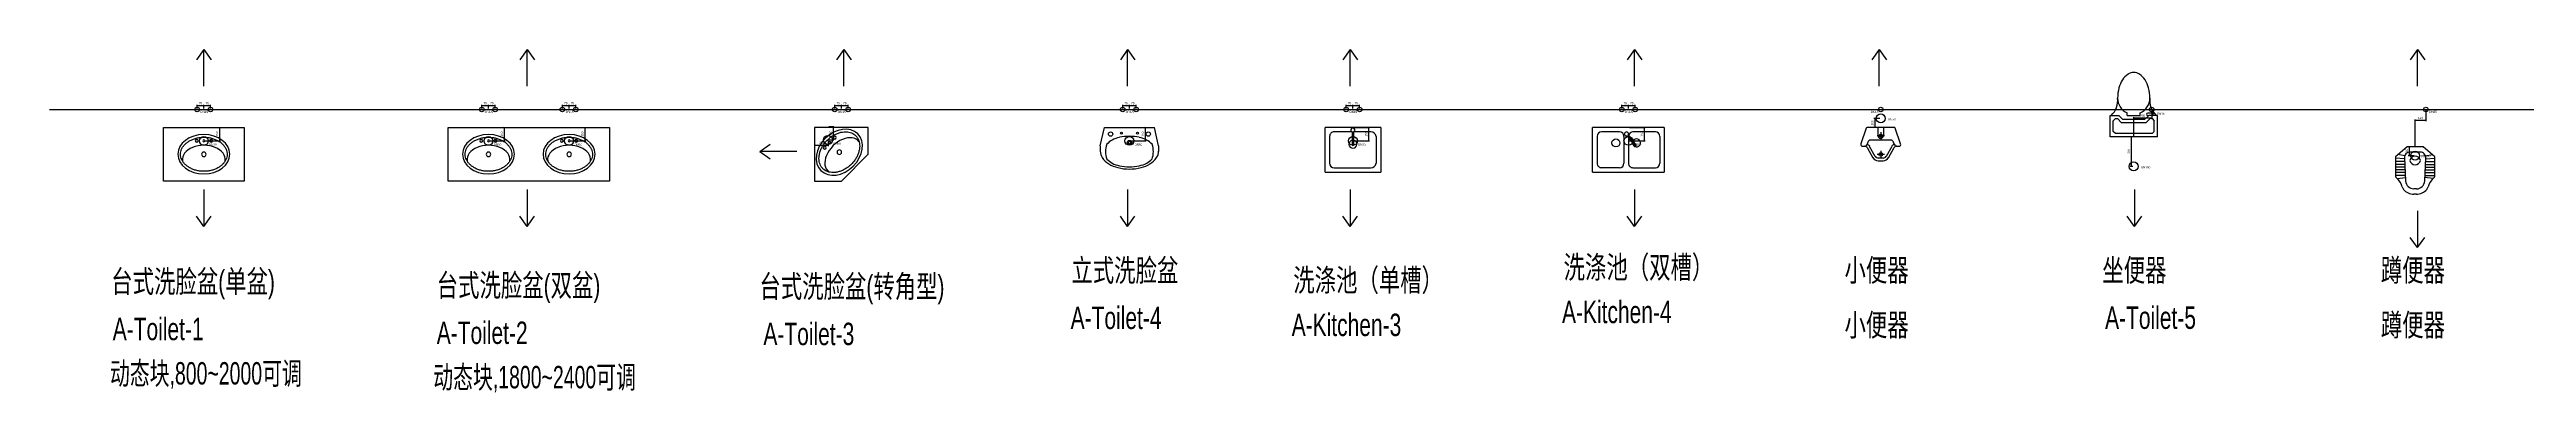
# Model space of a CAD drawing. Extents: x -84241 to 2571207, y -257003 to 1687411.
# Drawn here: x -16803 to 10844, y -256546 to -252718 of the extents above; entities that cross this region are included whole.
import ezdxf
from ezdxf.enums import TextEntityAlignment as Align

# ---------------------------------------------------------------- set-up
doc = ezdxf.new("R2010")
doc.units = 0
doc.header["$LTSCALE"] = 1000
doc.layers.get('0').update_dxf_attribs({"linetype": 'CONTINUOUS'})
doc.layers.get('Defpoints').update_dxf_attribs({"linetype": 'CONTINUOUS'})
for name, color, linetype in [('AD-NAME-ROOM', 9, 'CONTINUOUS'), ('AE-EQPM-KICH', 84, 'CONTINUOUS'), ('AE-EQPM-TOLT', 70, 'CONTINUOUS')]:
    doc.layers.add(name, color=color, linetype=linetype)
doc.styles.add('TH-STYLE1', font='', dxfattribs={"width": 0.8})
doc.styles.get('TH-STYLE1').set_extended_font_data('华文仿宋')
doc.dimstyles.new('TH-DIM10', dxfattribs={"dimscale": 10, "dimtxt": 2.5, "dimasz": 2, "dimexe": 1, "dimexo": 1, "dimgap": 1.5, "dimtad": 1, "dimdec": 3, "dimdsep": 46, "dimtxsty": 'TH-STYLE1', "dimblk1": 'ARCHTICK', "dimblk2": 'ARCHTICK', "dimsah": 1, "dimcen": -1, "dimclrd": 256, "dimclre": 256, "dimclrt": 256, "dimazin": 0, "dimtfac": 1, "dimtdec": 3, "dimtix": 1, "dimtmove": 2, "dimatfit": 0, "dimldrblk": 'ARCHTICK', "dimfxl": 2, "dimtolj": 1, "dimtzin": 0, "dimlwd": -1, "dimlwe": -1, "dimarcsym": 0})

# ---------------------------------------------------------------- blocks, each defined once
blk = doc.blocks.new('A-lavabo')
for centre, radius in [((-80, 70), 16), ((0, 220), 25), ((0, 70), 12), ((80, 70), 16)]:
    blk.add_circle(centre, radius)
at = {"extrusion": (0, 0, -1)}
for centre, major_axis, ratio, start_param, end_param in [((0, 220), (290, 0), 0.758621, -1.570796, 4.712389), ((0, 280), (240, 0), 0.666667, -0.089681, 3.231279)]:
    blk.add_ellipse(centre, major_axis=major_axis, ratio=ratio, start_param=start_param, end_param=end_param, dxfattribs=at)
blk.add_open_spline([(0, 410), (8, 410), (17, 410), (40, 408), (54, 406), (82, 401), (95, 397), (122, 388), (134, 383), (158, 371), (169, 364), (190, 350), (199, 342), (216, 326), (223, 317), (236, 299), (242, 290), (251, 271), (254, 262), (259, 242), (260, 232), (260, 213), (259, 203), (256, 184), (253, 174), (245, 155), (239, 146), (227, 128), (220, 119), (204, 102), (195, 94), (175, 79), (164, 72), (141, 60), (128, 55), (103, 45), (89, 41), (62, 35), (47, 33), (19, 30), (4, 30), (-25, 31), (-39, 32), (-67, 36), (-81, 39), (-108, 47), (-121, 52), (-146, 63), (-157, 69), (-179, 82), (-189, 90), (-207, 105), (-216, 114), (-230, 131), (-236, 140), (-246, 159), (-250, 168), (-257, 188), (-258, 197), (-260, 217), (-260, 227), (-258, 246), (-256, 256), (-249, 275), (-245, 284), (-234, 303), (-228, 312), (-213, 329), (-204, 338), (-186, 353), (-175, 360), (-153, 374), (-141, 380), (-116, 390), (-103, 395), (-76, 402), (-62, 405), (-34, 409), (-19, 410), (-3, 410), (-2, 410), (0, 410)], degree=3, knots=[-1.570796, -1.570796, -1.570796, -1.570796, -1.475892, -1.475892, -1.313537, -1.313537, -1.151182, -1.151182, -0.988827, -0.988827, -0.826472, -0.826472, -0.664117, -0.664117, -0.501762, -0.501762, -0.339408, -0.339408, -0.177053, -0.177053, -0.014698, -0.014698, 0.147657, 0.147657, 0.310012, 0.310012, 0.472367, 0.472367, 0.634722, 0.634722, 0.797077, 0.797077, 0.959432, 0.959432, 1.121787, 1.121787, 1.284142, 1.284142, 1.446497, 1.446497, 1.608852, 1.608852, 1.771206, 1.771206, 1.933561, 1.933561, 2.095916, 2.095916, 2.258271, 2.258271, 2.420626, 2.420626, 2.582981, 2.582981, 2.745336, 2.745336, 2.907691, 2.907691, 3.070046, 3.070046, 3.232401, 3.232401, 3.394756, 3.394756, 3.557111, 3.557111, 3.719466, 3.719466, 3.88182, 3.88182, 4.044175, 4.044175, 4.20653, 4.20653, 4.368885, 4.368885, 4.53124, 4.53124, 4.693595, 4.693595, 4.712389, 4.712389, 4.712389, 4.712389])
blk = doc.blocks.new('*U451')
at = {"layer": 'AE-EQPM-TOLT'}
blk.add_lwpolyline([(0, -600), (0, 0), (900, 0), (900, -600)], close=True, dxfattribs=at)
at = {"layer": 'AE-EQPM-TOLT', "xscale": -1, "rotation": 180}
blk.add_blockref('A-lavabo', (450, -80), dxfattribs=at)
blk = doc.blocks.new('A-Toilet-4')
for p, q in [((-325, -204), (-280, 0)), ((-280, 0), (280, 0)), ((325, -204), (280, 0)), ((-325, -204), (-325, -268)), ((325, -204), (325, -268))]:
    blk.add_line(p, q)
for centre, radius in [((-210, -75), 24), ((-90, -65), 10), ((0, -170), 25), ((0, -170), 15), ((90, -65), 10), ((210, -75), 24)]:
    blk.add_circle(centre, radius)
for centre, radius, start, end in [((-199, -267), 126, 179.6433, 213.7025), ((-198, -268), 127, 179.0394, 180.2324), ((-14, -268), 253, 161.5387, 199.7402), ((-103, -316), 196, 117.1742, 139.6099), ((-41, -437), 333, 102.0046, 117.1742), ((0, -630), 531, 90, 102.0046), ((0, -630), 531, 77.9954, 90), ((41, -437), 333, 62.8258, 77.9954), ((103, -316), 196, 40.3901, 62.8258), ((14, -268), 253, 340.2598, 18.4613), ((199, -267), 126, 326.2975, 0.3567), ((198, -268), 127, 359.7676, 0.9606), ((-104, -201), 241, 214.1952, 238.6427), ((-103, -224), 196, 221.2137, 242.8258), ((-42, -99), 361, 238.6427, 255.9417), ((-41, -103), 333, 242.8258, 257.9954), ((-1, 63), 528, 255.9417, 270.2324), ((0, 91), 531, 257.9954, 270), ((1, 63), 528, 269.7676, 284.0583), ((0, 91), 531, 270, 282.0046), ((41, -103), 333, 282.0046, 297.1742), ((42, -99), 361, 284.0583, 301.3573), ((103, -224), 196, 297.1742, 318.7863), ((104, -201), 241, 301.3573, 325.8048)]:
    blk.add_arc(centre, radius, start, end)
blk = doc.blocks.new('A-Kitchen-3')
for p, q in [((-310, -500), (-310, 0)), ((310, 0), (-310, 0)), ((310, 0), (310, -500)), ((-260, -100), (-260, -400)), ((-8, -50), (-210, -50)), ((-8, -50), (-8, -185)), ((8, -50), (8, -185)), ((200, -50), (8, -50)), ((260, -100), (260, -400)), ((-310, -500), (310, -500)), ((-210, -450), (200, -450))]:
    blk.add_line(p, q)
for centre, major_axis, ratio, start_param, end_param in [((-210, -100), (-0.1, 50), 1, -0.001438, 1.569359), ((0, -187), (-27.7, -35.4), 1, 3.98478, 9.91051), ((0, -29), (13.7, 17.9), 1, 4.15953, 9.715698), ((0, -191), (-6.16, -7.88), 1, -1.551604, 2.878812), ((207, -102), (-42.4, 35.4), 0.905357, 3.926991, 5.497787), ((-210, -400), (-0.1, 50), 1, 1.569635, 3.140431), ((207, -398), (-42.4, -35.4), 0.905357, 0.785398, 2.356194)]:
    blk.add_ellipse(centre, major_axis=major_axis, ratio=ratio, start_param=start_param, end_param=end_param)
blk = doc.blocks.new('A-Kitchen-4')
for p, q in [((-400, -500), (-400, 0)), ((400, 0), (-400, 0)), ((400, 0), (400, -500)), ((-350, -100), (-350, -400)), ((-100, -50), (-300, -50)), ((-50, -100), (-50, -400)), ((-16, -94), (67, -201)), ((-4, -84), (79, -191)), ((0, -115), (0, -400)), ((300, -50), (50, -50)), ((350, -100), (350, -400)), ((-400, -500), (400, -500)), ((-100, -450), (-300, -450)), ((50, -450), (300, -450))]:
    blk.add_line(p, q)
for centre, major_axis, start_param, end_param in [((-300, -100), (0, 50), 0.000591, 1.571387), ((-140, -173), (0, 45), 4.711392, 10.994577), ((-100, -100), (0, 50), 4.711798, 6.282594), ((-23, -73), (-0.2, 22.5), 4.156064, 9.712232), ((50, -100), (0, 50), -0.000202, 1.373206), ((90, -173), (0.1, 45), 1.556657, 7.383522), ((77, -201), (0, 10), 1.588727, 6.019143), ((300, -100), (0, 50), 4.711798, 6.282594), ((-300, -400), (0, 50), 1.570205, 3.141002), ((-100, -400), (0, 50), 3.142184, 4.71298), ((50, -400), (0, 50), 1.570205, 3.141002), ((300, -400), (0, 50), 3.142184, 4.71298)]:
    blk.add_ellipse(centre, major_axis=major_axis, ratio=1, start_param=start_param, end_param=end_param)
blk = doc.blocks.new('A-Toilet-3')
at = {"layer": 'AE-EQPM-TOLT'}
blk.add_lwpolyline([(600, -300), (600, 0), (0, 0), (0, -600), (300, -600), (600, -300)], dxfattribs=at)
at = {"layer": 'AE-EQPM-TOLT', "xscale": -1, "rotation": 225.0000000005895}
blk.add_blockref('A-lavabo', (121, -121), dxfattribs=at)
blk = doc.blocks.new('_ArchTick')
at = {"color": 0, "linetype": 'ByBlock', "const_width": 0.4}
blk.add_lwpolyline([(-0.5, -0.5), (0.5, 0.5)], dxfattribs=at)
blk = doc.blocks.new('*D463')
at = {"transparency": 16777216}
for p, q in [((-15081, -253377), (-15081, -253335)), ((-15006, -253345), (-15081, -253345)), ((-15006, -253377), (-15006, -253335))]:
    blk.add_line(p, q, dxfattribs=at)
at = {"layer": 'Defpoints', "color": 0, "transparency": 16777216}
for p in [(-15081, -253345), (-15081, -253387), (-15006, -253387)]:
    blk.add_point(p, dxfattribs=at)
at = {"transparency": 16777216, "xscale": 10, "yscale": 10, "zscale": 10, "rotation": 180}
blk.add_blockref('_ArchTick', (-15081, -253345), dxfattribs=at)
at = {"transparency": 16777216, "xscale": 10, "yscale": 10, "zscale": 10}
blk.add_blockref('_ArchTick', (-15006, -253345), dxfattribs=at)
at = {"transparency": 16777216, "insert": (-15043, -253317), "char_height": 25, "attachment_point": 5, "style": 'TH-STYLE1'}
blk.add_mtext('\\A1;75', dxfattribs=at)
blk = doc.blocks.new('*D464')
at = {"transparency": 16777216}
for p, q in [((-15156, -253377), (-15156, -253335)), ((-15081, -253345), (-15156, -253345)), ((-15081, -253377), (-15081, -253335))]:
    blk.add_line(p, q, dxfattribs=at)
at = {"layer": 'Defpoints', "color": 0, "transparency": 16777216}
for p in [(-15156, -253345), (-15156, -253387), (-15081, -253387)]:
    blk.add_point(p, dxfattribs=at)
at = {"transparency": 16777216, "xscale": 10, "yscale": 10, "zscale": 10, "rotation": 180}
blk.add_blockref('_ArchTick', (-15156, -253345), dxfattribs=at)
at = {"transparency": 16777216, "xscale": 10, "yscale": 10, "zscale": 10}
blk.add_blockref('_ArchTick', (-15081, -253345), dxfattribs=at)
at = {"transparency": 16777216, "insert": (-15118, -253317), "char_height": 25, "attachment_point": 5, "style": 'TH-STYLE1'}
blk.add_mtext('\\A1;75', dxfattribs=at)
blk = doc.blocks.new('*D465')
at = {"transparency": 16777216}
for p, q in [((-15071, -253587), (-14896, -253587)), ((-15071, -253737), (-14896, -253737)), ((-14906, -253587), (-14906, -253737))]:
    blk.add_line(p, q, dxfattribs=at)
at = {"layer": 'Defpoints', "color": 0, "transparency": 16777216}
for p in [(-15081, -253587), (-15081, -253737), (-14906, -253737)]:
    blk.add_point(p, dxfattribs=at)
at = {"transparency": 16777216, "xscale": 10, "yscale": 10, "zscale": 10}
for p, rotation in [((-14906, -253587), 90), ((-14906, -253737), 270)]:
    blk.add_blockref('_ArchTick', p, dxfattribs=dict(at, rotation=rotation))
at = {"transparency": 16777216, "insert": (-14934, -253662), "char_height": 25, "attachment_point": 5, "rotation": 90, "style": 'TH-STYLE1'}
blk.add_mtext('\\A1;150', dxfattribs=at)
blk = doc.blocks.new('*D466')
at = {"transparency": 16777216}
for p, q in [((-2255, -253377), (-2255, -253335)), ((-2180, -253345), (-2255, -253345)), ((-2180, -253377), (-2180, -253335))]:
    blk.add_line(p, q, dxfattribs=at)
at = {"layer": 'Defpoints', "color": 0, "transparency": 16777216}
for p in [(-2255, -253345), (-2255, -253387), (-2180, -253387)]:
    blk.add_point(p, dxfattribs=at)
at = {"transparency": 16777216, "xscale": 10, "yscale": 10, "zscale": 10, "rotation": 180}
blk.add_blockref('_ArchTick', (-2255, -253345), dxfattribs=at)
at = {"transparency": 16777216, "xscale": 10, "yscale": 10, "zscale": 10}
blk.add_blockref('_ArchTick', (-2180, -253345), dxfattribs=at)
at = {"transparency": 16777216, "insert": (-2218, -253317), "char_height": 25, "attachment_point": 5, "style": 'TH-STYLE1'}
blk.add_mtext('\\A1;75', dxfattribs=at)
blk = doc.blocks.new('*D467')
at = {"transparency": 16777216}
for p, q in [((-2330, -253377), (-2330, -253335)), ((-2255, -253345), (-2330, -253345)), ((-2255, -253377), (-2255, -253335))]:
    blk.add_line(p, q, dxfattribs=at)
at = {"layer": 'Defpoints', "color": 0, "transparency": 16777216}
for p in [(-2330, -253345), (-2330, -253387), (-2255, -253387)]:
    blk.add_point(p, dxfattribs=at)
at = {"transparency": 16777216, "xscale": 10, "yscale": 10, "zscale": 10, "rotation": 180}
blk.add_blockref('_ArchTick', (-2330, -253345), dxfattribs=at)
at = {"transparency": 16777216, "xscale": 10, "yscale": 10, "zscale": 10}
blk.add_blockref('_ArchTick', (-2255, -253345), dxfattribs=at)
at = {"transparency": 16777216, "insert": (-2293, -253317), "char_height": 25, "attachment_point": 5, "style": 'TH-STYLE1'}
blk.add_mtext('\\A1;75', dxfattribs=at)
blk = doc.blocks.new('*D468')
at = {"transparency": 16777216}
for p, q in [((-2245, -253587), (-2070, -253587)), ((-2245, -253737), (-2070, -253737)), ((-2080, -253587), (-2080, -253737))]:
    blk.add_line(p, q, dxfattribs=at)
at = {"layer": 'Defpoints', "color": 0, "transparency": 16777216}
for p in [(-2255, -253587), (-2255, -253737), (-2080, -253737)]:
    blk.add_point(p, dxfattribs=at)
at = {"transparency": 16777216, "xscale": 10, "yscale": 10, "zscale": 10}
for p, rotation in [((-2080, -253587), 90), ((-2080, -253737), 270)]:
    blk.add_blockref('_ArchTick', p, dxfattribs=dict(at, rotation=rotation))
at = {"transparency": 16777216, "insert": (-2108, -253662), "char_height": 25, "attachment_point": 5, "rotation": 90, "style": 'TH-STYLE1'}
blk.add_mtext('\\A1;150', dxfattribs=at)
blk = doc.blocks.new('*D469')
at = {"transparency": 16777216}
for p, q in [((3627, -253487), (3560, -253487)), ((3570, -253487), (3570, -253587)), ((3627, -253587), (3560, -253587))]:
    blk.add_line(p, q, dxfattribs=at)
at = {"layer": 'Defpoints', "color": 0, "transparency": 16777216}
for p in [(3637, -253487), (3570, -253587), (3637, -253587)]:
    blk.add_point(p, dxfattribs=at)
at = {"transparency": 16777216, "xscale": 10, "yscale": 10, "zscale": 10}
for p, rotation in [((3570, -253487), 90), ((3570, -253587), 270)]:
    blk.add_blockref('_ArchTick', p, dxfattribs=dict(at, rotation=rotation))
at = {"transparency": 16777216, "insert": (3542, -253537), "char_height": 25, "attachment_point": 5, "rotation": 90, "style": 'TH-STYLE1'}
blk.add_mtext('\\A1;100', dxfattribs=at)
blk = doc.blocks.new('小便器')
at = {"layer": 'AE-EQPM-TOLT'}
for p, q in [((-30, -93), (-30, 0)), ((-162, -8), (-222, -185)), ((-143, -165), (-151, -188)), ((150, 0), (-150, 0)), ((-150, -226), (-87, -338)), ((-61, -323), (-124, -212)), ((112, -142), (-112, -142)), ((40, -93), (-40, -93)), ((0, -53), (0, -133)), ((0, -263), (0, -342)), ((30, 0), (30, -93)), ((124, -212), (61, -323)), ((87, -338), (150, -226)), ((151, -188), (143, -165)), ((222, -185), (162, -8)), ((40, -302), (-40, -302)), ((28, -342), (-28, -342)), ((-28, -372), (28, -372))]:
    blk.add_line(p, q, dxfattribs=at)
at = {"layer": 'AE-EQPM-TOLT', "flags": 128}
for points in [[(-204, -210), (-182, -210), (-178, -210)], [(178, -210), (182, -210), (204, -210)]]:
    blk.add_lwpolyline(points, dxfattribs=at)
at = {"layer": 'AE-EQPM-TOLT'}
for centre, radius in [((0, -93), 17.1), ((0, -302), 20)]:
    blk.add_circle(centre, radius, dxfattribs=at)
for centre, radius, start, end in [((-204, -191), 19, 161.0754, 270), ((-182, -178), 32.4, 270, 341.0754), ((-178, -242), 32.4, 29.4348, 90), ((-150, -12), 12.3, 90, 161.0754), ((-178, -242), 62.4, 29.4348, 64.2704), ((-112, -176), 33.8, 90, 161.0754), ((0, -93), 29.5, 180, 0), ((112, -176), 33.8, 18.9246, 90), ((178, -242), 62.4, 115.7296, 150.5652), ((150, -12), 12.3, 18.9246, 90), ((178, -242), 32.4, 90, 150.5652), ((182, -178), 32.4, 198.9246, 270), ((204, -191), 19, 270, 18.9246), ((-28, -304), 67.6, 209.4348, 270), ((-28, -304), 37.6, 209.4348, 270), ((28, -304), 37.6, 270, 330.5652), ((28, -304), 67.6, 270, 330.5652)]:
    blk.add_arc(centre, radius, start, end, dxfattribs=at)
blk = doc.blocks.new('*D470')
at = {"transparency": 16777216}
for p, q in [((6461, -253683), (6461, -253474)), ((6661, -253484), (6461, -253484)), ((6661, -253397), (6661, -253494))]:
    blk.add_line(p, q, dxfattribs=at)
at = {"layer": 'Defpoints', "color": 0, "transparency": 16777216}
for p in [(6461, -253484), (6661, -253387), (6461, -253693)]:
    blk.add_point(p, dxfattribs=at)
at = {"transparency": 16777216, "xscale": 10, "yscale": 10, "zscale": 10, "rotation": 180}
blk.add_blockref('_ArchTick', (6461, -253484), dxfattribs=at)
at = {"transparency": 16777216, "xscale": 10, "yscale": 10, "zscale": 10}
blk.add_blockref('_ArchTick', (6661, -253484), dxfattribs=at)
at = {"transparency": 16777216, "insert": (6561, -253456), "char_height": 25, "attachment_point": 5, "style": 'TH-STYLE1'}
blk.add_mtext('\\A1;200', dxfattribs=at)
blk = doc.blocks.new('*D471')
at = {"transparency": 16777216}
for p, q in [((6451, -253693), (6422, -253693)), ((6432, -253693), (6432, -254023)), ((6451, -254023), (6422, -254023))]:
    blk.add_line(p, q, dxfattribs=at)
at = {"layer": 'Defpoints', "color": 0, "transparency": 16777216}
for p in [(6461, -253693), (6432, -254023), (6461, -254023)]:
    blk.add_point(p, dxfattribs=at)
at = {"transparency": 16777216, "xscale": 10, "yscale": 10, "zscale": 10}
for p, rotation in [((6432, -253693), 90), ((6432, -254023), 270)]:
    blk.add_blockref('_ArchTick', p, dxfattribs=dict(at, rotation=rotation))
at = {"transparency": 16777216, "insert": (6404, -253858), "char_height": 25, "attachment_point": 5, "rotation": 90, "style": 'TH-STYLE1'}
blk.add_mtext('\\A1;330', dxfattribs=at)
blk = doc.blocks.new('*U458')
at = {"layer": 'AE-EQPM-TOLT', "lineweight": 25}
for p, q in [((-110, 320), (-220, 320)), ((-111, 289), (-220, 289)), ((-201, 354), (-109, 345)), ((-107, 382), (-119, 124)), ((-14, 530), (14, 530)), ((-14, 470), (14, 470)), ((119, 124), (107, 382)), ((201, 354), (109, 345)), ((110, 320), (220, 320)), ((111, 289), (220, 289)), ((-113, 258), (-220, 258)), ((-114, 227), (-220, 227)), ((-116, 197), (-220, 197)), ((-117, 166), (-220, 166)), ((-119, 134), (-220, 128)), ((-116, 103), (-192, 88)), ((-58, 60), (58, 60)), ((113, 258), (220, 258)), ((114, 227), (220, 227)), ((116, 197), (220, 197)), ((116, 103), (192, 88)), ((117, 166), (220, 166)), ((119, 134), (220, 128))]:
    blk.add_line(p, q, dxfattribs=at)
at = {"layer": 'AE-EQPM-TOLT', "lineweight": 25, "flags": 128}
blk.add_lwpolyline([(-220, 318), (-220, 112), (-90, 0), (90, 0), (220, 112), (220, 318)], dxfattribs=at)
at = {"layer": 'AE-EQPM-TOLT', "lineweight": 25}
for centre, radius, start, end in [((-176, 318), 43.9, 124.1138, 180), ((-325, 491), 185, 314.7801, 346.5931), ((-78, 432), 68.7, 139.2152, 166.5931), ((-14, 377), 153, 89.9346, 139.2152), ((-14, 377), 92.8, 89.916, 177.3063), ((14, 377), 153, 40.7834, 90), ((14, 377), 92.8, 2.6923, 90), ((78, 432), 68.7, 13.4055, 40.7834), ((325, 491), 185, 193.4055, 225.2186), ((176, 318), 43.9, 359.4235, 55.8848), ((-58, 121), 61, 177.3063, 270), ((0, 142), 59.7, 10.6532, 169.3457), ((0, 164), 59.7, 190.6532, 349.3457), ((58, 121), 61, 269.6519, 2.6923)]:
    blk.add_arc(centre, radius, start, end, dxfattribs=at)
blk = doc.blocks.new('*D472')
at = {"transparency": 16777216}
for p, q in [((9602, -253793), (9602, -253499)), ((9722, -253509), (9602, -253509)), ((9722, -253397), (9722, -253519))]:
    blk.add_line(p, q, dxfattribs=at)
at = {"layer": 'Defpoints', "color": 0, "transparency": 16777216}
for p in [(9602, -253509), (9722, -253387), (9602, -253803)]:
    blk.add_point(p, dxfattribs=at)
at = {"transparency": 16777216, "xscale": 10, "yscale": 10, "zscale": 10, "rotation": 180}
blk.add_blockref('_ArchTick', (9602, -253509), dxfattribs=at)
at = {"transparency": 16777216, "xscale": 10, "yscale": 10, "zscale": 10}
blk.add_blockref('_ArchTick', (9722, -253509), dxfattribs=at)
at = {"transparency": 16777216, "insert": (9662, -253482), "char_height": 25, "attachment_point": 5, "style": 'TH-STYLE1'}
blk.add_mtext('\\A1;120', dxfattribs=at)
blk = doc.blocks.new('*D473')
at = {"transparency": 16777216}
for p, q in [((9592, -253803), (9524, -253803)), ((9534, -253803), (9534, -253903)), ((9592, -253903), (9524, -253903))]:
    blk.add_line(p, q, dxfattribs=at)
at = {"layer": 'Defpoints', "color": 0, "transparency": 16777216}
for p in [(9602, -253803), (9534, -253903), (9602, -253903)]:
    blk.add_point(p, dxfattribs=at)
at = {"transparency": 16777216, "xscale": 10, "yscale": 10, "zscale": 10}
for p, rotation in [((9534, -253803), 90), ((9534, -253903), 270)]:
    blk.add_blockref('_ArchTick', p, dxfattribs=dict(at, rotation=rotation))
at = {"transparency": 16777216, "insert": (9506, -253853), "char_height": 25, "attachment_point": 5, "rotation": 90, "style": 'TH-STYLE1'}
blk.add_mtext('\\A1;100', dxfattribs=at)
blk = doc.blocks.new('*U450')
at = {"layer": 'AE-EQPM-TOLT'}
blk.add_lwpolyline([(0, -600), (0, 0), (1800, 0), (1800, -600)], close=True, dxfattribs=at)
at = {"layer": 'AE-EQPM-TOLT', "xscale": -1, "rotation": 180}
for p in [(450, -80), (1350, -80)]:
    blk.add_blockref('A-lavabo', p, dxfattribs=at)
blk = doc.blocks.new('*D482')
at = {"transparency": 16777216}
for p, q in [((-11904, -253377), (-11904, -253335)), ((-11829, -253345), (-11904, -253345)), ((-11829, -253377), (-11829, -253335))]:
    blk.add_line(p, q, dxfattribs=at)
at = {"layer": 'Defpoints', "color": 0, "transparency": 16777216}
for p in [(-11904, -253345), (-11904, -253387), (-11829, -253387)]:
    blk.add_point(p, dxfattribs=at)
at = {"transparency": 16777216, "xscale": 10, "yscale": 10, "zscale": 10, "rotation": 180}
blk.add_blockref('_ArchTick', (-11904, -253345), dxfattribs=at)
at = {"transparency": 16777216, "xscale": 10, "yscale": 10, "zscale": 10}
blk.add_blockref('_ArchTick', (-11829, -253345), dxfattribs=at)
at = {"transparency": 16777216, "insert": (-11866, -253317), "char_height": 25, "attachment_point": 5, "style": 'TH-STYLE1'}
blk.add_mtext('\\A1;75', dxfattribs=at)
blk = doc.blocks.new('*D483')
at = {"transparency": 16777216}
for p, q in [((-11979, -253377), (-11979, -253335)), ((-11904, -253345), (-11979, -253345)), ((-11904, -253377), (-11904, -253335))]:
    blk.add_line(p, q, dxfattribs=at)
at = {"layer": 'Defpoints', "color": 0, "transparency": 16777216}
for p in [(-11979, -253345), (-11979, -253387), (-11904, -253387)]:
    blk.add_point(p, dxfattribs=at)
at = {"transparency": 16777216, "xscale": 10, "yscale": 10, "zscale": 10, "rotation": 180}
blk.add_blockref('_ArchTick', (-11979, -253345), dxfattribs=at)
at = {"transparency": 16777216, "xscale": 10, "yscale": 10, "zscale": 10}
blk.add_blockref('_ArchTick', (-11904, -253345), dxfattribs=at)
at = {"transparency": 16777216, "insert": (-11941, -253317), "char_height": 25, "attachment_point": 5, "style": 'TH-STYLE1'}
blk.add_mtext('\\A1;75', dxfattribs=at)
blk = doc.blocks.new('*D484')
at = {"transparency": 16777216}
for p, q in [((-11894, -253587), (-11719, -253587)), ((-11894, -253737), (-11719, -253737)), ((-11729, -253587), (-11729, -253737))]:
    blk.add_line(p, q, dxfattribs=at)
at = {"layer": 'Defpoints', "color": 0, "transparency": 16777216}
for p in [(-11904, -253587), (-11904, -253737), (-11729, -253737)]:
    blk.add_point(p, dxfattribs=at)
at = {"transparency": 16777216, "xscale": 10, "yscale": 10, "zscale": 10}
for p, rotation in [((-11729, -253587), 90), ((-11729, -253737), 270)]:
    blk.add_blockref('_ArchTick', p, dxfattribs=dict(at, rotation=rotation))
at = {"transparency": 16777216, "insert": (-11757, -253662), "char_height": 25, "attachment_point": 5, "rotation": 90, "style": 'TH-STYLE1'}
blk.add_mtext('\\A1;150', dxfattribs=at)
blk = doc.blocks.new('*D485')
at = {"transparency": 16777216}
for p, q in [((-11004, -253377), (-11004, -253335)), ((-10929, -253345), (-11004, -253345)), ((-10929, -253377), (-10929, -253335))]:
    blk.add_line(p, q, dxfattribs=at)
at = {"layer": 'Defpoints', "color": 0, "transparency": 16777216}
for p in [(-11004, -253345), (-11004, -253387), (-10929, -253387)]:
    blk.add_point(p, dxfattribs=at)
at = {"transparency": 16777216, "xscale": 10, "yscale": 10, "zscale": 10, "rotation": 180}
blk.add_blockref('_ArchTick', (-11004, -253345), dxfattribs=at)
at = {"transparency": 16777216, "xscale": 10, "yscale": 10, "zscale": 10}
blk.add_blockref('_ArchTick', (-10929, -253345), dxfattribs=at)
at = {"transparency": 16777216, "insert": (-10966, -253317), "char_height": 25, "attachment_point": 5, "style": 'TH-STYLE1'}
blk.add_mtext('\\A1;75', dxfattribs=at)
blk = doc.blocks.new('*D486')
at = {"transparency": 16777216}
for p, q in [((-11079, -253377), (-11079, -253335)), ((-11004, -253345), (-11079, -253345)), ((-11004, -253377), (-11004, -253335))]:
    blk.add_line(p, q, dxfattribs=at)
at = {"layer": 'Defpoints', "color": 0, "transparency": 16777216}
for p in [(-11079, -253345), (-11079, -253387), (-11004, -253387)]:
    blk.add_point(p, dxfattribs=at)
at = {"transparency": 16777216, "xscale": 10, "yscale": 10, "zscale": 10, "rotation": 180}
blk.add_blockref('_ArchTick', (-11079, -253345), dxfattribs=at)
at = {"transparency": 16777216, "xscale": 10, "yscale": 10, "zscale": 10}
blk.add_blockref('_ArchTick', (-11004, -253345), dxfattribs=at)
at = {"transparency": 16777216, "insert": (-11041, -253317), "char_height": 25, "attachment_point": 5, "style": 'TH-STYLE1'}
blk.add_mtext('\\A1;75', dxfattribs=at)
blk = doc.blocks.new('*D487')
at = {"transparency": 16777216}
for p, q in [((-10994, -253587), (-10819, -253587)), ((-10994, -253737), (-10819, -253737)), ((-10829, -253587), (-10829, -253737))]:
    blk.add_line(p, q, dxfattribs=at)
at = {"layer": 'Defpoints', "color": 0, "transparency": 16777216}
for p in [(-11004, -253587), (-11004, -253737), (-10829, -253737)]:
    blk.add_point(p, dxfattribs=at)
at = {"transparency": 16777216, "xscale": 10, "yscale": 10, "zscale": 10}
for p, rotation in [((-10829, -253587), 90), ((-10829, -253737), 270)]:
    blk.add_blockref('_ArchTick', p, dxfattribs=dict(at, rotation=rotation))
at = {"transparency": 16777216, "insert": (-10857, -253662), "char_height": 25, "attachment_point": 5, "rotation": 90, "style": 'TH-STYLE1'}
blk.add_mtext('\\A1;150', dxfattribs=at)
blk = doc.blocks.new('*D488')
at = {"transparency": 16777216}
for p, q in [((-7964, -253377), (-7964, -253335)), ((-7889, -253345), (-7964, -253345)), ((-7889, -253377), (-7889, -253335))]:
    blk.add_line(p, q, dxfattribs=at)
at = {"layer": 'Defpoints', "color": 0, "transparency": 16777216}
for p in [(-7964, -253345), (-7964, -253387), (-7889, -253387)]:
    blk.add_point(p, dxfattribs=at)
at = {"transparency": 16777216, "xscale": 10, "yscale": 10, "zscale": 10, "rotation": 180}
blk.add_blockref('_ArchTick', (-7964, -253345), dxfattribs=at)
at = {"transparency": 16777216, "xscale": 10, "yscale": 10, "zscale": 10}
blk.add_blockref('_ArchTick', (-7889, -253345), dxfattribs=at)
at = {"transparency": 16777216, "insert": (-7927, -253317), "char_height": 25, "attachment_point": 5, "style": 'TH-STYLE1'}
blk.add_mtext('\\A1;75', dxfattribs=at)
blk = doc.blocks.new('*D489')
at = {"transparency": 16777216}
for p, q in [((-8039, -253377), (-8039, -253335)), ((-7964, -253345), (-8039, -253345)), ((-7964, -253377), (-7964, -253335))]:
    blk.add_line(p, q, dxfattribs=at)
at = {"layer": 'Defpoints', "color": 0, "transparency": 16777216}
for p in [(-8039, -253345), (-8039, -253387), (-7964, -253387)]:
    blk.add_point(p, dxfattribs=at)
at = {"transparency": 16777216, "xscale": 10, "yscale": 10, "zscale": 10, "rotation": 180}
blk.add_blockref('_ArchTick', (-8039, -253345), dxfattribs=at)
at = {"transparency": 16777216, "xscale": 10, "yscale": 10, "zscale": 10}
blk.add_blockref('_ArchTick', (-7964, -253345), dxfattribs=at)
at = {"transparency": 16777216, "insert": (-8002, -253317), "char_height": 25, "attachment_point": 5, "style": 'TH-STYLE1'}
blk.add_mtext('\\A1;75', dxfattribs=at)
blk = doc.blocks.new('*D490')
at = {"transparency": 16777216}
for p, q in [((-4749, -253377), (-4749, -253335)), ((-4674, -253345), (-4749, -253345)), ((-4674, -253377), (-4674, -253335))]:
    blk.add_line(p, q, dxfattribs=at)
at = {"layer": 'Defpoints', "color": 0, "transparency": 16777216}
for p in [(-4749, -253345), (-4749, -253387), (-4674, -253387)]:
    blk.add_point(p, dxfattribs=at)
at = {"transparency": 16777216, "xscale": 10, "yscale": 10, "zscale": 10, "rotation": 180}
blk.add_blockref('_ArchTick', (-4749, -253345), dxfattribs=at)
at = {"transparency": 16777216, "xscale": 10, "yscale": 10, "zscale": 10}
blk.add_blockref('_ArchTick', (-4674, -253345), dxfattribs=at)
at = {"transparency": 16777216, "insert": (-4712, -253317), "char_height": 25, "attachment_point": 5, "style": 'TH-STYLE1'}
blk.add_mtext('\\A1;75', dxfattribs=at)
blk = doc.blocks.new('*D491')
at = {"transparency": 16777216}
for p, q in [((-4824, -253377), (-4824, -253335)), ((-4749, -253345), (-4824, -253345)), ((-4749, -253377), (-4749, -253335))]:
    blk.add_line(p, q, dxfattribs=at)
at = {"layer": 'Defpoints', "color": 0, "transparency": 16777216}
for p in [(-4824, -253345), (-4824, -253387), (-4749, -253387)]:
    blk.add_point(p, dxfattribs=at)
at = {"transparency": 16777216, "xscale": 10, "yscale": 10, "zscale": 10, "rotation": 180}
blk.add_blockref('_ArchTick', (-4824, -253345), dxfattribs=at)
at = {"transparency": 16777216, "xscale": 10, "yscale": 10, "zscale": 10}
blk.add_blockref('_ArchTick', (-4749, -253345), dxfattribs=at)
at = {"transparency": 16777216, "insert": (-4787, -253317), "char_height": 25, "attachment_point": 5, "style": 'TH-STYLE1'}
blk.add_mtext('\\A1;75', dxfattribs=at)
blk = doc.blocks.new('*D492')
at = {"transparency": 16777216}
for p, q in [((-8104, -253577), (-8048, -253577)), ((-8104, -253727), (-8048, -253727)), ((-8058, -253577), (-8058, -253727))]:
    blk.add_line(p, q, dxfattribs=at)
at = {"layer": 'Defpoints', "color": 0, "transparency": 16777216}
for p in [(-8114, -253577), (-8114, -253727), (-8058, -253727)]:
    blk.add_point(p, dxfattribs=at)
at = {"transparency": 16777216, "xscale": 10, "yscale": 10, "zscale": 10}
for p, rotation in [((-8058, -253577), 90), ((-8058, -253727), 270)]:
    blk.add_blockref('_ArchTick', p, dxfattribs=dict(at, rotation=rotation))
at = {"transparency": 16777216, "insert": (-8085, -253652), "char_height": 25, "attachment_point": 5, "rotation": 90, "style": 'TH-STYLE1'}
blk.add_mtext('\\A1;150', dxfattribs=at)
blk = doc.blocks.new('*D493')
at = {"transparency": 16777216}
for p, q in [((-4739, -253587), (-4564, -253587)), ((-4739, -253737), (-4564, -253737)), ((-4574, -253587), (-4574, -253737))]:
    blk.add_line(p, q, dxfattribs=at)
at = {"layer": 'Defpoints', "color": 0, "transparency": 16777216}
for p in [(-4749, -253587), (-4749, -253737), (-4574, -253737)]:
    blk.add_point(p, dxfattribs=at)
at = {"transparency": 16777216, "xscale": 10, "yscale": 10, "zscale": 10}
for p, rotation in [((-4574, -253587), 90), ((-4574, -253737), 270)]:
    blk.add_blockref('_ArchTick', p, dxfattribs=dict(at, rotation=rotation))
at = {"transparency": 16777216, "insert": (-4602, -253662), "char_height": 25, "attachment_point": 5, "rotation": 90, "style": 'TH-STYLE1'}
blk.add_mtext('\\A1;150', dxfattribs=at)
blk = doc.blocks.new('*D494')
at = {"transparency": 16777216}
for p, q in [((-8264, -253737), (-8264, -253798)), ((-8114, -253788), (-8264, -253788)), ((-8114, -253737), (-8114, -253798))]:
    blk.add_line(p, q, dxfattribs=at)
at = {"layer": 'Defpoints', "color": 0, "transparency": 16777216}
for p in [(-8264, -253727), (-8264, -253788), (-8114, -253727)]:
    blk.add_point(p, dxfattribs=at)
at = {"transparency": 16777216, "xscale": 10, "yscale": 10, "zscale": 10, "rotation": 180}
blk.add_blockref('_ArchTick', (-8264, -253788), dxfattribs=at)
at = {"transparency": 16777216, "xscale": 10, "yscale": 10, "zscale": 10}
blk.add_blockref('_ArchTick', (-8114, -253788), dxfattribs=at)
at = {"transparency": 16777216, "insert": (-8189, -253760), "char_height": 25, "attachment_point": 5, "style": 'TH-STYLE1'}
blk.add_mtext('\\A1;150', dxfattribs=at)
blk = doc.blocks.new('*D495')
at = {"transparency": 16777216}
for p, q in [((821, -253377), (821, -253335)), ((896, -253345), (821, -253345)), ((896, -253377), (896, -253335))]:
    blk.add_line(p, q, dxfattribs=at)
at = {"layer": 'Defpoints', "color": 0, "transparency": 16777216}
for p in [(821, -253345), (821, -253387), (896, -253387)]:
    blk.add_point(p, dxfattribs=at)
at = {"transparency": 16777216, "xscale": 10, "yscale": 10, "zscale": 10, "rotation": 180}
blk.add_blockref('_ArchTick', (821, -253345), dxfattribs=at)
at = {"transparency": 16777216, "xscale": 10, "yscale": 10, "zscale": 10}
blk.add_blockref('_ArchTick', (896, -253345), dxfattribs=at)
at = {"transparency": 16777216, "insert": (858, -253317), "char_height": 25, "attachment_point": 5, "style": 'TH-STYLE1'}
blk.add_mtext('\\A1;75', dxfattribs=at)
blk = doc.blocks.new('*D496')
at = {"transparency": 16777216}
for p, q in [((746, -253377), (746, -253335)), ((821, -253345), (746, -253345)), ((821, -253377), (821, -253335))]:
    blk.add_line(p, q, dxfattribs=at)
at = {"layer": 'Defpoints', "color": 0, "transparency": 16777216}
for p in [(746, -253345), (746, -253387), (821, -253387)]:
    blk.add_point(p, dxfattribs=at)
at = {"transparency": 16777216, "xscale": 10, "yscale": 10, "zscale": 10, "rotation": 180}
blk.add_blockref('_ArchTick', (746, -253345), dxfattribs=at)
at = {"transparency": 16777216, "xscale": 10, "yscale": 10, "zscale": 10}
blk.add_blockref('_ArchTick', (821, -253345), dxfattribs=at)
at = {"transparency": 16777216, "insert": (783, -253317), "char_height": 25, "attachment_point": 5, "style": 'TH-STYLE1'}
blk.add_mtext('\\A1;75', dxfattribs=at)
blk = doc.blocks.new('*D497')
at = {"transparency": 16777216}
for p, q in [((831, -253587), (1006, -253587)), ((831, -253737), (1006, -253737)), ((996, -253587), (996, -253737))]:
    blk.add_line(p, q, dxfattribs=at)
at = {"layer": 'Defpoints', "color": 0, "transparency": 16777216}
for p in [(821, -253587), (821, -253737), (996, -253737)]:
    blk.add_point(p, dxfattribs=at)
at = {"transparency": 16777216, "xscale": 10, "yscale": 10, "zscale": 10}
for p, rotation in [((996, -253587), 90), ((996, -253737), 270)]:
    blk.add_blockref('_ArchTick', p, dxfattribs=dict(at, rotation=rotation))
at = {"transparency": 16777216, "insert": (968, -253662), "char_height": 25, "attachment_point": 5, "rotation": 90, "style": 'TH-STYLE1'}
blk.add_mtext('\\A1;150', dxfattribs=at)
blk = doc.blocks.new('A-Toilet-5')
for p, q in [((-264, 0), (-264, 240)), ((-264, 240), (-168, 240)), ((-264, 0), (-264, 240)), ((-264, 240), (-168, 240)), ((264, 0), (-264, 0)), ((264, 0), (-264, 0)), ((-228, 180), (-204, 204)), ((-228, 180), (-204, 204)), ((-228, 60), (-228, 180)), ((-228, 60), (-228, 180)), ((-204, 36), (-228, 60)), ((-204, 36), (-228, 60)), ((-204, 204), (-183, 204)), ((-204, 204), (-183, 204)), ((204, 36), (-204, 36)), ((204, 36), (-204, 36)), ((-135, 156), (-183, 204)), ((-135, 156), (-183, 204)), ((-120, 192), (-168, 240)), ((-120, 192), (-168, 240)), ((135, 156), (-135, 156)), ((135, 156), (-135, 156)), ((120, 192), (-120, 192)), ((120, 192), (-120, 192)), ((-72, 240), (-72, 267)), ((-72, 240), (-72, 267)), ((-72, 240), (72, 240)), ((-72, 240), (72, 240)), ((72, 240), (72, 267)), ((72, 240), (72, 267)), ((120, 192), (168, 240)), ((120, 192), (168, 240)), ((135, 156), (183, 204)), ((135, 156), (183, 204)), ((216, 264), (156, 264)), ((216, 264), (156, 264)), ((156, 240), (168, 240)), ((156, 240), (168, 240)), ((264, 240), (168, 240)), ((264, 240), (168, 240)), ((204, 204), (183, 204)), ((204, 204), (183, 204)), ((204, 204), (228, 180)), ((204, 204), (228, 180)), ((228, 60), (204, 36)), ((228, 60), (204, 36)), ((216, 240), (216, 264)), ((216, 240), (216, 264)), ((228, 60), (228, 180)), ((228, 60), (228, 180)), ((264, 0), (264, 240)), ((264, 0), (264, 240))]:
    blk.add_line(p, q)
for centre, radius, start, end in [((142, 468), 317, 147.9946, 165.4857), ((142, 468), 317, 147.9946, 165.4857), ((55, 522), 214, 123.5341, 147.9946), ((55, 522), 214, 123.5341, 147.9946), ((0, 604), 116, 90, 123.5341), ((0, 604), 116, 90, 123.5341), ((0, 604), 116, 56.4659, 90), ((0, 604), 116, 56.4659, 90), ((-55, 522), 214, 32.0054, 56.4659), ((-55, 522), 214, 32.0054, 56.4659), ((-142, 468), 317, 14.5143, 32.0054), ((-142, 468), 317, 14.5143, 32.0054), ((-394, 403), 216, 311.089, 7.7989), ((-394, 403), 216, 311.089, 7.7989), ((279, 432), 459, 165.4857, 180), ((279, 432), 459, 165.4857, 180), ((0, 432), 180, 180, 246.4218), ((0, 432), 180, 180, 246.4218), ((0, 432), 180, 293.5782, 360), ((0, 432), 180, 293.5782, 360), ((-279, 432), 459, 0, 14.5143), ((-279, 432), 459, 0, 14.5143), ((394, 403), 216, 172.2011, 228.911), ((394, 403), 216, 172.2011, 228.911), ((156, 252), 12, 90, 270), ((156, 252), 12, 90, 270)]:
    blk.add_arc(centre, radius, start, end)

msp = doc.modelspace()

# ---------------------------------------------------------------- linework, layer by layer
at = {"color": 1}
for p, q in [((-15080.9662, -252717.9692), (-15162.7544, -252832.4304)), ((-15080.9662, -253128.3678), (-15080.9662, -252717.9692)), ((-15080.9662, -252717.9692), (-14999.1781, -252832.4304)), ((-11471.4543, -252717.9692), (-11553.2425, -252832.4304)), ((-11471.4543, -253128.3678), (-11471.4543, -252717.9692)), ((-11471.4543, -252717.9692), (-11389.6662, -252832.4304)), ((-7938.042, -252717.9692), (-8019.8301, -252832.4304)), ((-7938.042, -253128.3678), (-7938.042, -252717.9692)), ((-7938.042, -252717.9692), (-7856.2539, -252832.4304)), ((-4769.2806, -252717.9692), (-4851.0687, -252832.4304)), ((-4769.2806, -253128.3678), (-4769.2806, -252717.9692)), ((-4769.2806, -252717.9692), (-4687.4924, -252832.4304)), ((-2285.383, -252717.9692), (-2367.1711, -252832.4304)), ((-2285.383, -253128.3678), (-2285.383, -252717.9692)), ((-2285.383, -252717.9692), (-2203.5948, -252832.4304)), ((887.1268, -252717.9692), (805.3387, -252832.4304)), ((887.1268, -253128.3678), (887.1268, -252717.9692)), ((887.1268, -252717.9692), (968.915, -252832.4304)), ((3620.8003, -252717.9692), (3539.0121, -252832.4304)), ((3620.8003, -253128.3678), (3620.8003, -252717.9692)), ((3620.8003, -252717.9692), (3702.5884, -252832.4304)), ((9627.9976, -252717.9692), (9546.2095, -252832.4304)), ((9627.9976, -253128.3678), (9627.9976, -252717.9692)), ((9627.9976, -252717.9692), (9709.7858, -252832.4304)), ((-8873.9015, -253855.6178), (-8759.4403, -253773.8297)), ((-8463.5029, -253855.6178), (-8873.9015, -253855.6178)), ((-8873.9015, -253855.6178), (-8759.4403, -253937.406)), ((-15080.9662, -254282.2049), (-15080.9662, -254692.6035)), ((-11471.4543, -254282.2049), (-11471.4543, -254692.6035)), ((-4769.2806, -254282.2049), (-4769.2806, -254692.6035)), ((-2285.383, -254282.2049), (-2285.383, -254692.6035)), ((887.1268, -254282.2049), (887.1268, -254692.6035)), ((6469.1494, -254282.2049), (6469.1494, -254692.6035)), ((-15080.9662, -254692.6035), (-15162.7544, -254578.1423)), ((-15080.9662, -254692.6035), (-14999.1781, -254578.1423)), ((-11471.4543, -254692.6035), (-11553.2425, -254578.1423)), ((-11471.4543, -254692.6035), (-11389.6662, -254578.1423)), ((-4769.2806, -254692.6035), (-4851.0687, -254578.1423)), ((-4769.2806, -254692.6035), (-4687.4924, -254578.1423)), ((-2285.383, -254692.6035), (-2367.1711, -254578.1423)), ((-2285.383, -254692.6035), (-2203.5948, -254578.1423)), ((887.1268, -254692.6035), (805.3387, -254578.1423)), ((887.1268, -254692.6035), (968.915, -254578.1423)), ((6469.1494, -254692.6035), (6387.3612, -254578.1423)), ((6469.1494, -254692.6035), (6550.9375, -254578.1423)), ((9627.9976, -254518.9929), (9627.9976, -254929.3914)), ((9627.9976, -254929.3914), (9546.2095, -254814.9302)), ((9627.9976, -254929.3914), (9709.7858, -254814.9302))]:
    msp.add_line(p, q, dxfattribs=at)
msp.add_line((-16803.3785, -253387.2725), (52297.493, -253387.2725))
for centre in [(-15155.9662, -253387.2725), (-11978.8453, -253387.2725), (-11078.8453, -253387.2725), (-8039.3897, -253387.2725), (-4824.4917, -253387.2725), (-2330.2128, -253387.2725), (745.804, -253387.2725)]:
    msp.add_circle(centre, 25, dxfattribs=at)
at = {"color": 5}
for centre in [(-15005.9662, -253387.2725), (-11828.8453, -253387.2725), (-10928.8453, -253387.2725), (-7889.3897, -253387.2725), (-4674.4917, -253387.2725), (-2180.2128, -253387.2725), (895.804, -253387.2725), (3636.7874, -253387.2725), (6660.5115, -253387.2725), (9721.6011, -253387.2725)]:
    msp.add_circle(centre, 25, dxfattribs=at)
at = {"color": 4}
for centre in [(3636.7874, -253487.2725), (-15080.9662, -253737.2725), (-11903.8453, -253737.2725), (-11003.8453, -253737.2725), (-8114.3897, -253726.8441), (-4749.4917, -253737.2725), (-2255.2128, -253737.2725), (820.804, -253737.2725), (6460.5115, -254022.8109), (9601.6011, -253903.1592)]:
    msp.add_circle(centre, 50, dxfattribs=at)

# ---------------------------------------------------------------- block references
for name, p in [('A-Toilet-5', (6460.5115, -253692.8109)), ('小便器', (3636.7874, -253587.2725))]:
    msp.add_blockref(name, p, dxfattribs=at)
at = {"color": 4, "rotation": 180}
msp.add_blockref('*U458', (9601.6011, -253803.1592), dxfattribs=at)
at = {"layer": 'AE-EQPM-KICH', "linetype": 'ByBlock'}
for name, p in [('A-Kitchen-3', (-2255.2128, -253587.2725)), ('A-Kitchen-4', (820.804, -253587.2725))]:
    msp.add_blockref(name, p, dxfattribs=at)
at = {"layer": 'AE-EQPM-TOLT'}
for name, p in [('A-Toilet-3', (-8264.3897, -253587.2725)), ('*U451', (-15530.9662, -253587.2725)), ('*U450', (-12353.8453, -253587.2725)), ('A-Toilet-4', (-4749.4917, -253587.2725))]:
    msp.add_blockref(name, p, dxfattribs=at)

# ---------------------------------------------------------------- texts
at = {"char_height": 25, "attachment_point": 1, "style": 'TH-STYLE1'}
for s, insert in [('DN15', (-15118.2699, -253402.1604)), ('DN15', (-11941.1489, -253402.1604)), ('DN15', (-11041.1489, -253402.1604)), ('DN15', (-8001.6934, -253402.1604)), ('DN15', (-4786.7954, -253402.1604)), ('DN15', (-2292.5165, -253402.1604)), ('DN15', (783.5003, -253402.1604)), ('DN15', (3524.4837, -253402.1604)), ('DN50', (3717.7849, -253484.5591)), ('DN15', (6718.809, -253421.8606)), ('DN25', (9758.4935, -253400.4556)), ('DN50', (-15023.2604, -253766.7418)), ('DN50', (-11846.1394, -253766.7418)), ('DN50', (-10946.1394, -253766.7418)), ('DN50', (-8056.6839, -253756.3134)), ('DN50', (-4691.7859, -253766.7418)), ('DN50', (-2197.507, -253766.7418)), ('DN50', (878.5098, -253766.7418)), ('DN100', (6541.5091, -254020.0975)), ('DN100', (9666.8339, -253894.7134))]:
    msp.add_mtext_dynamic_manual_height_columns(s, width=125.787355, gutter_width=1250, heights=[0], dxfattribs=dict(at, insert=insert))
at = {"layer": 'AD-NAME-ROOM', "style": 'TH-STYLE1'}
for s, width, p in [('台式洗脸盆(单盆)', 0.7, (-15200.9293, -255431.893)), ('台式洗脸盆(双盆)', 0.7, (-11568.4744, -255474.1617)), ('立式洗脸盆', 0.7, (-4800.738, -255307.6244)), ('洗涤池（单槽）', 0.7, (-2085.0126, -255416.4659)), ('洗涤池（双槽）', 0.7, (932.2687, -255272.6532)), ('小便器', 0.7, (3589.992, -255305.9671)), ('坐便器', 0.7, (6468.049, -255305.9671)), ('蹲便器', 0.7, (9576.4716, -255305.9671)), ('台式洗脸盆(转角型)', 0.7, (-7846.5483, -255487.148)), ('A-Toilet-1', 0.7, (-15590.8553, -255962.4858)), ('A-Toilet-4', 0.7, (-4898.5545, -255838.2172)), ('A-Kitchen-3', 0.7, (-2326.8125, -255916.4659)), ('A-Kitchen-4', 0.7, (690.4688, -255772.6532)), ('A-Toilet-5', 0.7, (6648.1647, -255836.5599)), ('A-Toilet-2', 0.7, (-11973.9875, -256004.7545)), ('A-Toilet-3', 0.7, (-8327.9507, -256017.7408)), ('动态块,800~2000可调', 0.65, (-15058.141, -256457.5883)), ('动态块,1800~2400可调', 0.65, (-11388.8779, -256499.857))]:
    msp.add_text(s, height=250, dxfattribs=dict(at, width=width)).set_placement(p, align=Align.CENTER)
at = {"layer": 'AD-NAME-ROOM', "color": 1, "style": 'TH-STYLE1', "width": 0.7}
for s, p in [('小便器', (3589.992, -255917.0439)), ('蹲便器', (9576.4716, -255917.0439))]:
    msp.add_text(s, height=250, dxfattribs=at).set_placement(p, align=Align.CENTER)

# ---------------------------------------------------------------- dimensions: what is measured, and where the dimension line sits
for base, p1, p2, picture, middle in [((-15155.9662, -253344.5193), (-15080.9662, -253387.2725), (-15155.9662, -253387.2725), '*D464', (-15118.4662, -253316.7163)), ((-15080.9662, -253344.5193), (-15005.9662, -253387.2725), (-15080.9662, -253387.2725), '*D463', (-15043.4662, -253316.7163)), ((-11978.8453, -253344.5193), (-11903.8453, -253387.2725), (-11978.8453, -253387.2725), '*D483', (-11941.3453, -253316.7163)), ((-11903.8453, -253344.5193), (-11828.8453, -253387.2725), (-11903.8453, -253387.2725), '*D482', (-11866.3453, -253316.7163)), ((-11078.8453, -253344.5193), (-11003.8453, -253387.2725), (-11078.8453, -253387.2725), '*D486', (-11041.3453, -253316.7163)), ((-11003.8453, -253344.5193), (-10928.8453, -253387.2725), (-11003.8453, -253387.2725), '*D485', (-10966.3453, -253316.7163)), ((-8039.3897, -253344.5193), (-7964.3897, -253387.2725), (-8039.3897, -253387.2725), '*D489', (-8001.8897, -253316.7163)), ((-7964.3897, -253344.5193), (-7889.3897, -253387.2725), (-7964.3897, -253387.2725), '*D488', (-7926.8897, -253316.7163)), ((-4824.4917, -253344.5193), (-4749.4917, -253387.2725), (-4824.4917, -253387.2725), '*D491', (-4786.9917, -253316.7163)), ((-4749.4917, -253344.5193), (-4674.4917, -253387.2725), (-4749.4917, -253387.2725), '*D490', (-4711.9917, -253316.7163)), ((-2330.2128, -253344.5193), (-2255.2128, -253387.2725), (-2330.2128, -253387.2725), '*D467', (-2292.7128, -253316.7163)), ((-2255.2128, -253344.5193), (-2180.2128, -253387.2725), (-2255.2128, -253387.2725), '*D466', (-2217.7128, -253316.7163)), ((745.804, -253344.5193), (820.804, -253387.2725), (745.804, -253387.2725), '*D496', (783.304, -253316.7163)), ((820.804, -253344.5193), (895.804, -253387.2725), (820.804, -253387.2725), '*D495', (858.304, -253316.7163))]:
    dim = msp.add_linear_dim(base=base, p1=p1, p2=p2, dimstyle='TH-DIM10', override={"dimasz": 1})
    dim.commit()
    dim.dimension.update_dxf_attribs({"geometry": picture, "text_midpoint": middle})
at = {"color": 4}
for base, p1, p2, picture, middle in [((3569.9263, -253587.2725), (3636.7874, -253487.2725), (3636.7874, -253587.2725), '*D469', (3542.1233, -253537.2725)), ((-14905.9029, -253737.2725), (-15080.9662, -253587.2725), (-15080.9662, -253737.2725), '*D465', (-14933.7059, -253662.2725)), ((-11728.7819, -253737.2725), (-11903.8453, -253587.2725), (-11903.8453, -253737.2725), '*D484', (-11756.5849, -253662.2725)), ((-10828.7819, -253737.2725), (-11003.8453, -253587.2725), (-11003.8453, -253737.2725), '*D487', (-10856.5849, -253662.2725)), ((-8057.694, -253726.8441), (-8114.3897, -253576.8441), (-8114.3897, -253726.8441), '*D492', (-8085.497, -253651.8441)), ((-4574.4284, -253737.2725), (-4749.4917, -253587.2725), (-4749.4917, -253737.2725), '*D493', (-4602.2314, -253662.2725)), ((-2080.1495, -253737.2725), (-2255.2128, -253587.2725), (-2255.2128, -253737.2725), '*D468', (-2107.9525, -253662.2725)), ((995.8673, -253737.2725), (820.804, -253587.2725), (820.804, -253737.2725), '*D497', (968.0643, -253662.2725)), ((6431.6001, -254022.8109), (6460.5115, -253692.8109), (6460.5115, -254022.8109), '*D471', (6403.7971, -253857.8109)), ((9533.6111, -253903.1592), (9601.6011, -253803.1592), (9601.6011, -253903.1592), '*D473', (9505.8081, -253853.1592))]:
    dim = msp.add_linear_dim(base=base, p1=p1, p2=p2, angle=90, dimstyle='TH-DIM10', override={"dimasz": 1}, dxfattribs=at)
    dim.commit()
    dim.dimension.update_dxf_attribs({"geometry": picture, "text_midpoint": middle})
for base, p1, p2, picture, middle in [((6460.5115, -253484.1362), (6660.5115, -253387.2725), (6460.5115, -253692.8109), '*D470', (6560.5115, -253456.3332)), ((9601.6011, -253509.314), (9721.6011, -253387.2725), (9601.6011, -253803.1592), '*D472', (9661.6011, -253481.511)), ((-8264.3897, -253788.2244), (-8114.3897, -253726.8441), (-8264.3897, -253726.8441), '*D494', (-8189.3897, -253760.4214))]:
    dim = msp.add_linear_dim(base=base, p1=p1, p2=p2, dimstyle='TH-DIM10', override={"dimasz": 1}, dxfattribs=at)
    dim.commit()
    dim.dimension.update_dxf_attribs({"geometry": picture, "text_midpoint": middle})

doc.saveas('drawing.dxf')
